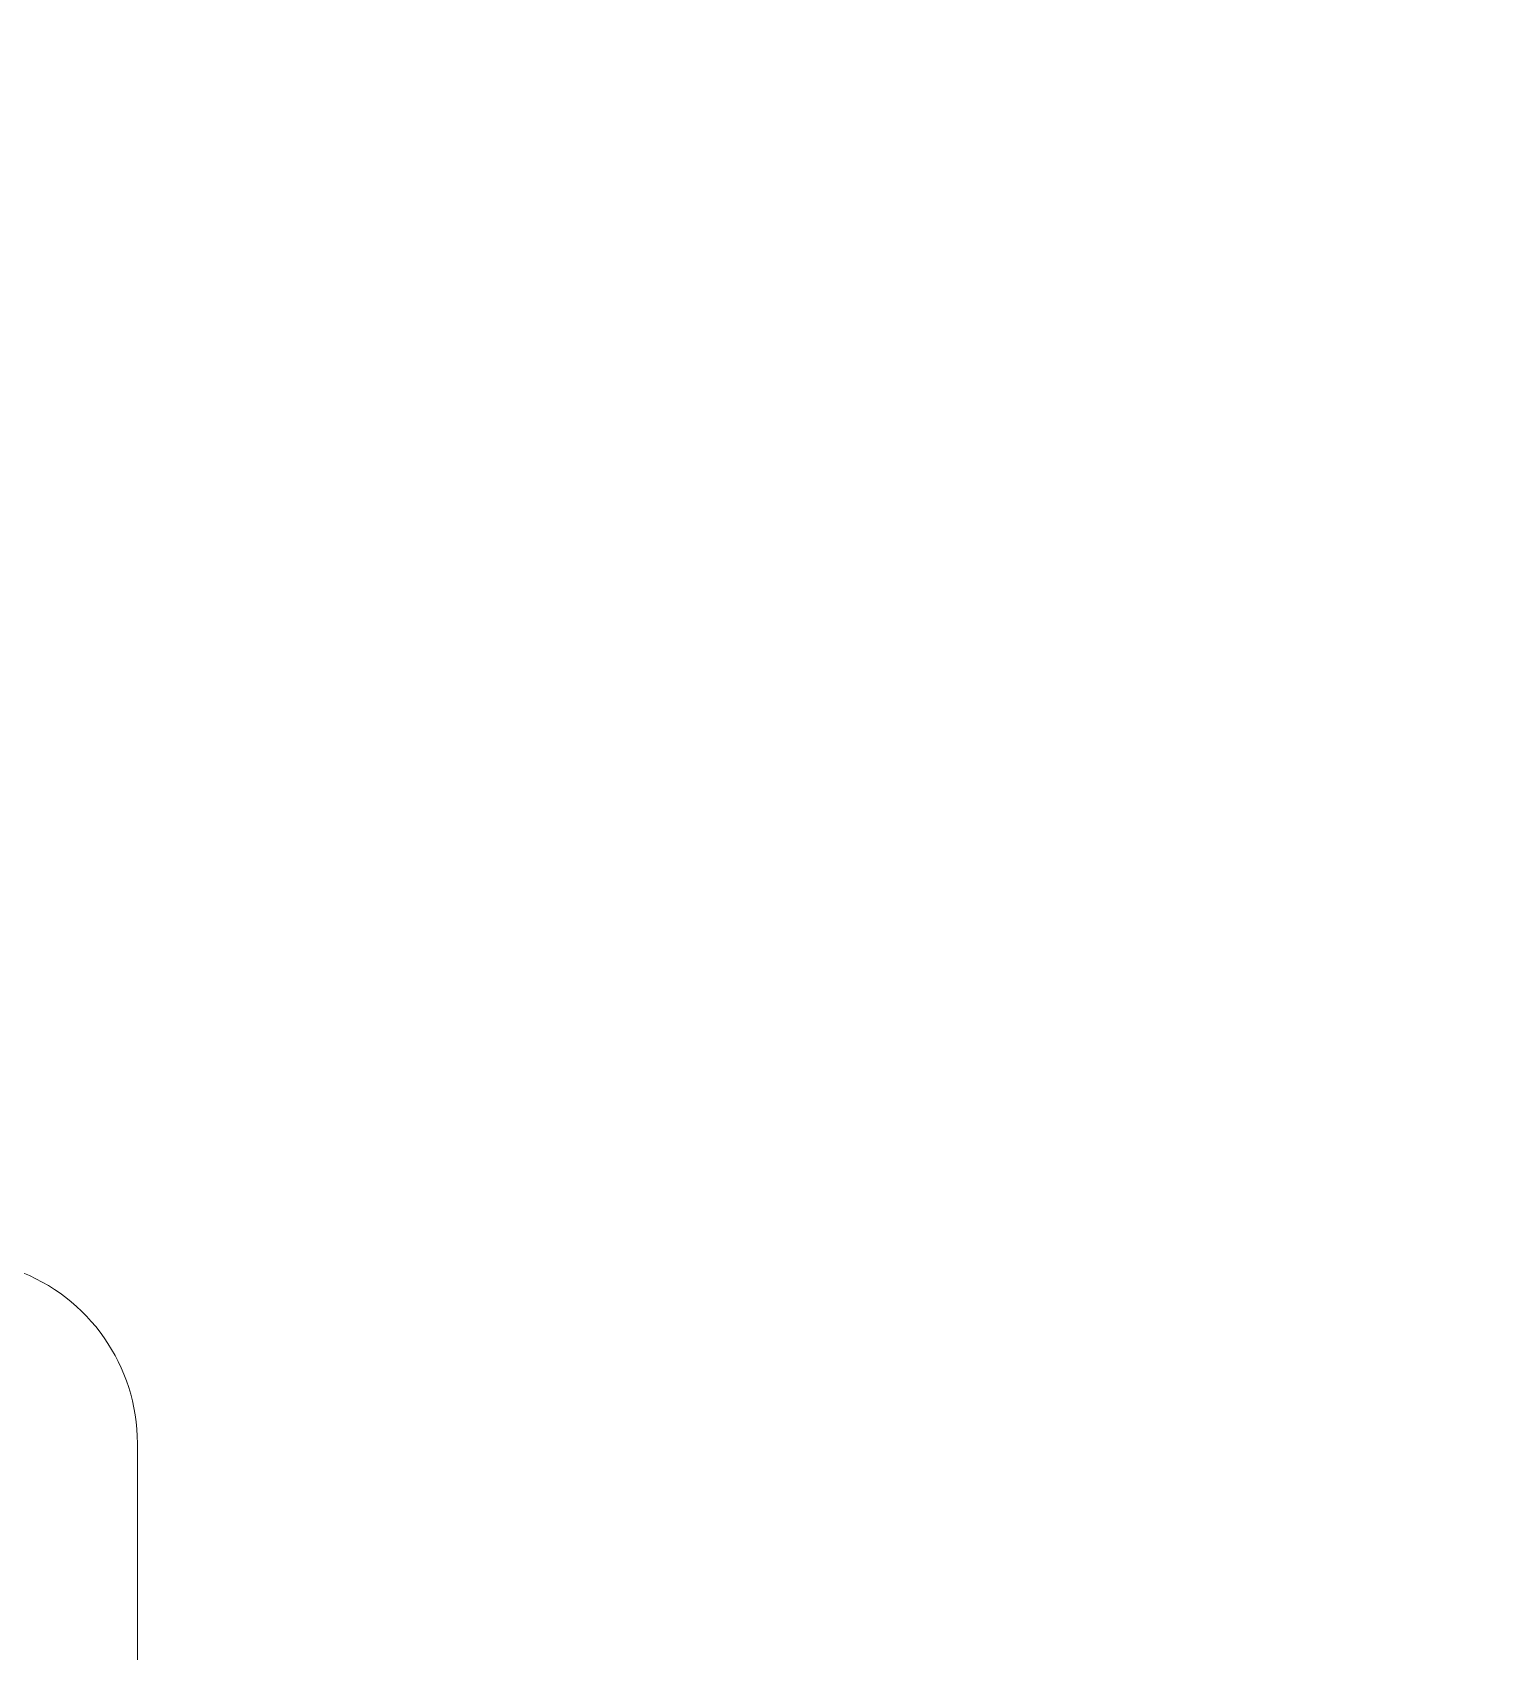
# Model space of a CAD drawing. Header units: millimetres. Extents: x 2715 to 5047, y -920 to 3095.
# Drawn here: x 4139.27 to 4163.06, y 64.67 to 91 of the extents above; entities that cross this region are included whole.
import ezdxf

# ---------------------------------------------------------------- set-up
doc = ezdxf.new("R2010")
doc.units = ezdxf.units.MM
doc.header["$MEASUREMENT"] = 0
doc.layers.add('0_Pen_No__141', color=7, linetype='Continuous', lineweight=20)

msp = doc.modelspace()

# ---------------------------------------------------------------- linework, layer by layer
at = {"layer": '0_Pen_No__141', "color": 7, "linetype": 'Continuous', "lineweight": 20}
msp.add_lwpolyline([(4139.006, 70.873, -0.315299), (4140.979, 68.054), (4140.979, 2.658, -0.429634)], format="xyb", dxfattribs=at)

doc.saveas('drawing.dxf')
